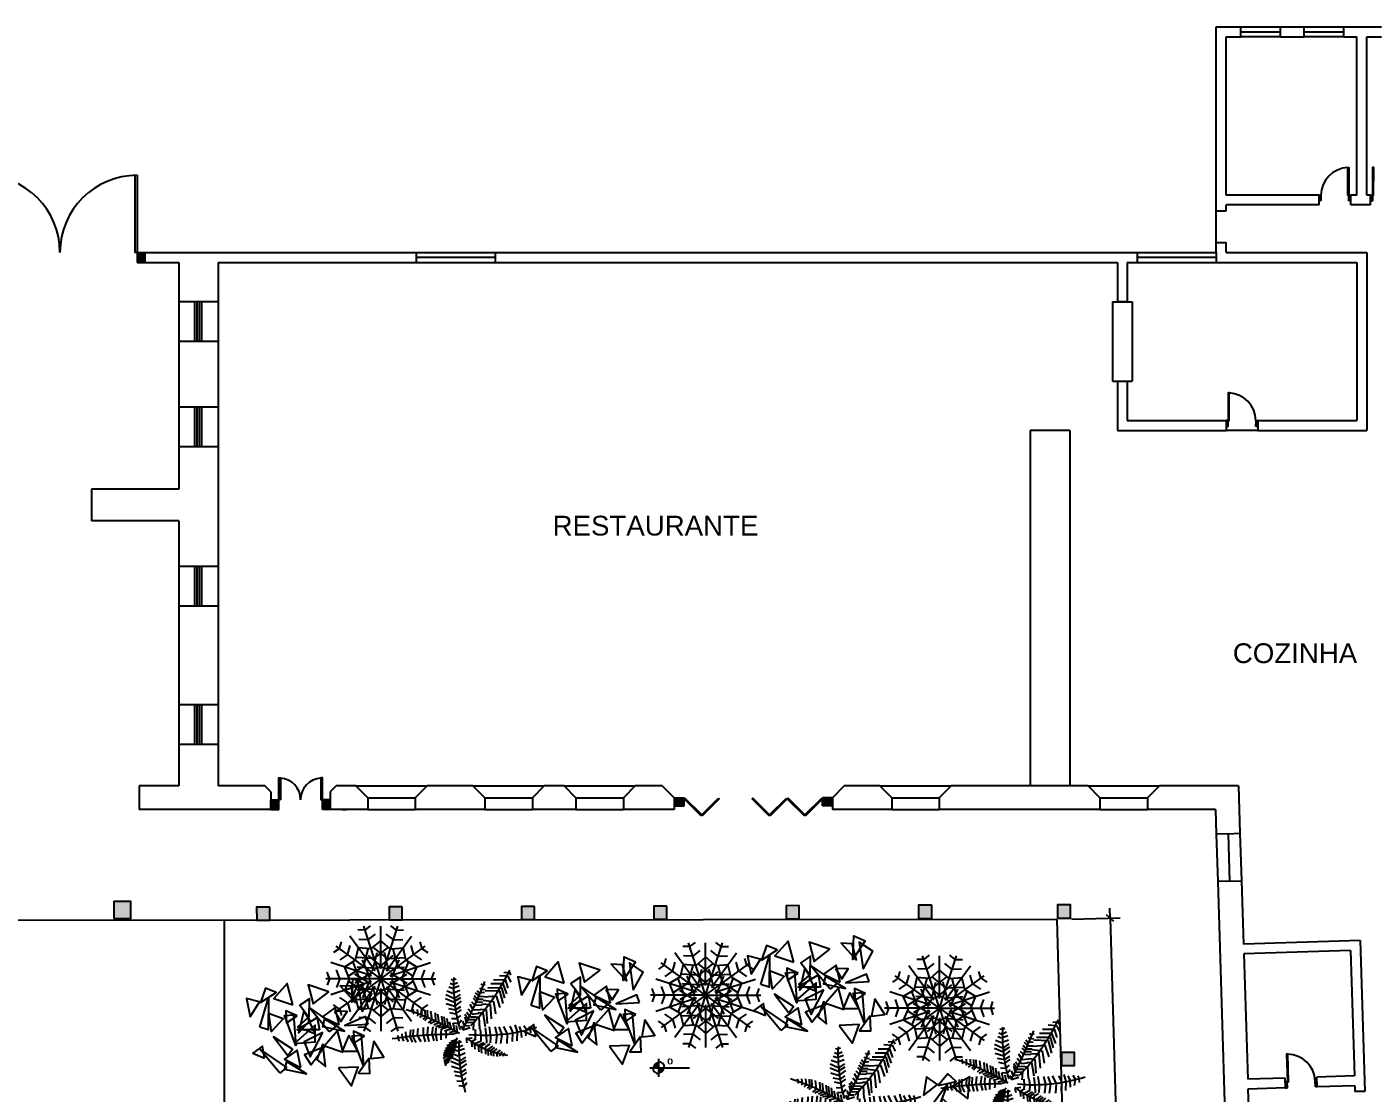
# Model space of a CAD drawing. Extents: x 346 to 515, y 162 to 297.
# Drawn here: x 457.56 to 491.58, y 266.12 to 293.06 of the extents above; entities that cross this region are included whole.
import ezdxf

# ---------------------------------------------------------------- set-up
doc = ezdxf.new("R2010")
doc.units = 0
doc.header["$LTSCALE"] = 35
doc.layers.get('0').update_dxf_attribs({"linetype": 'CONTINUOUS'})
doc.layers.get('DEFPOINTS').update_dxf_attribs({"color": 2, "linetype": 'CONTINUOUS'})
for name, color, linetype in [('COTA', 13, 'CONTINUOUS'), ('COTAS_125', 13, 'CONTINUOUS'), ('JANELAS', 5, 'CONTINUOUS'), ('LINVISTA', 13, 'CONTINUOUS'), ('LPISO', 234, 'CONTINUOUS'), ('NOVA-LINHA-PISO', 13, 'CONTINUOUS'), ('NOVO-PILARES', 1, 'CONTINUOUS'), ('PAREDECORTE', 7, 'CONTINUOUS'), ('TEXTO', 2, 'CONTINUOUS'), ('VEGET', 96, 'CONTINUOUS')]:
    doc.layers.add(name, color=color, linetype=linetype)
doc.styles.add('ARIAL', font='arial.ttf')
doc.styles.add('REGUA60', font='cityb___.ttf', dxfattribs={"width": 1.4})
doc.dimstyles.get("Standard").update_dxf_attribs({"dimtxt": 0.18, "dimasz": 0.18, "dimexe": 0.18, "dimexo": 0.0625, "dimgap": 0.09, "dimtad": 0, "dimtih": 1, "dimtoh": 1, "dimdec": 4, "dimzin": 0, "dimdsep": 46, "dimtxsty": 'Standard', "dimcen": 0.09, "dimadec": 0, "dimazin": 0, "dimtfac": 1, "dimtdec": 4, "dimtofl": 0, "dimtmove": 0, "dimatfit": 3, "dimfxl": 1, "dimtolj": 1, "dimtzin": 0, "dimarcsym": 0})

# ---------------------------------------------------------------- blocks, each defined once
blk = doc.blocks.new('VGPALB_2')
at = {"color": 0}
for p, q in [((-13, 134.6), (-17.5, 135.6)), ((-5, 136.9), (-13, 134.6)), ((87.1, 135.3), (115.6, 135.8)), ((101.4, 145.9), (121.5, 144.6)), ((112.3, 152.9), (126.1, 153.8)), ((115.6, 135.8), (122.3, 114.7)), ((121.5, 144.6), (129, 129.6)), ((126.1, 153.8), (128.6, 146.8)), ((-13.4, 101.8), (-28, 107.3)), ((-13.9, 113.6), (-23, 116.9)), ((-12.5, 122.7), (-20, 126.1)), ((2.2, 119.2), (-13.9, 113.6)), ((3.7, 108.7), (-13.4, 101.8)), ((-1.6, 127.8), (-12.5, 122.7)), ((41.9, 103.2), (51.1, 94.9)), ((46.5, 109), (51.5, 103.2)), ((51.5, 103.2), (64.5, 104.6)), ((51.9, 115.6), (56.1, 111.6)), ((55.3, 125.2), (59.5, 122.1)), ((56.1, 111.6), (66.2, 112.5)), ((59.5, 122.1), (66.6, 124.8)), ((66.2, 109), (101.4, 107.6)), ((72.9, 115.6), (106, 116)), ((80, 125.7), (109.8, 125.7)), ((101.4, 107.6), (109.8, 76.9)), ((106, 116), (113.9, 89.6)), ((109.8, 125.7), (119, 100.6)), ((-31, 88.9), (-11.4, 80.9)), ((-30.5, 98.6), (-9.2, 88.9)), ((-29.4, 76.9), (-8.2, 70)), ((-11.4, 80.9), (6.5, 91.7)), ((-9.2, 88.9), (5.4, 99.1)), ((-8.2, 70), (7.6, 82.6)), ((-6.5, 60.9), (6.5, 69.4)), ((28.5, 75.1), (36.4, 61)), ((32.2, 81.2), (40.6, 72.9)), ((36.4, 89.6), (45.6, 80.4)), ((39.4, 96.2), (46.9, 87.4)), ((40.6, 72.9), (58.6, 73.8)), ((45.6, 80.4), (59.9, 80.8)), ((46.9, 87.4), (61.6, 87.4)), ((51.1, 94.9), (63.7, 94.4)), ((58.2, 76), (78.3, 74.7)), ((61.6, 85.2), (86.3, 82.1)), ((64.1, 93.6), (93.4, 95.8)), ((78.3, 74.7), (81.3, 39.5)), ((86.3, 82.1), (91.3, 51.8)), ((93.4, 95.8), (102.6, 67.2)), ((-112, 62.1), (-109, 52.7)), ((-109, 52.7), (-111.4, 50.2)), ((-99.4, 48.4), (-102.3, 46.6)), ((-100.9, 62.1), (-99.4, 48.4)), ((-89.5, 46.8), (-95.3, 42.3)), ((-91, 62.1), (-89.5, 46.8)), ((-81.7, 42.6), (-87.5, 38.6)), ((-75.8, 41.7), (-83.4, 34.6)), ((-82.3, 60.6), (-81.7, 42.6)), ((-76.4, 60.3), (-75.8, 41.7)), ((-65.1, 36.8), (-73.8, 29.4)), ((-55.7, 33.4), (-68.8, 26.7)), ((-68, 57.9), (-65.1, 36.8)), ((-56.9, 53.6), (-55.7, 33.4)), ((-50.8, 50.8), (-47.6, 29.1)), ((-41.5, 45.9), (-38.8, 25.5)), ((-35.4, 43.8), (-32.4, 21.2)), ((-28.1, 39.8), (-25.5, 19)), ((-23.9, 64.3), (-6.5, 60.9)), ((-21.2, 54.6), (-6.5, 51.2)), ((-16.3, 40.3), (-2.9, 40)), ((-6.5, 51.2), (7.6, 60.9)), ((-2.9, 40), (6, 47.2)), ((1.1, 27.8), (7.6, 36.3)), ((10.4, 33.3), (14.6, 22.8)), ((15.9, 44.3), (19.7, 29.8)), ((16.3, 50.9), (25.1, 37.3)), ((20.5, 55.3), (30.1, 43.9)), ((24.7, 64.1), (36, 50.9)), ((25.1, 37.3), (41.4, 37.3)), ((30.1, 43.9), (44, 44.3)), ((36, 50.9), (50.7, 53.1)), ((36.4, 61), (54.4, 62.3)), ((44, 43), (50.3, 43.9)), ((48.6, 54.4), (60.3, 53.6)), ((50.3, 43.9), (51.9, 14)), ((54, 63.2), (68.3, 61.9)), ((60.3, 53.6), (66.2, 20.6)), ((68.3, 61.9), (70.8, 27.6)), ((-138.7, 2.2), (-138.2, -7.9)), ((-129.4, 7.1), (-128.6, -7.2)), ((-117.5, 12), (-118.9, -4.5)), ((-110.8, 12.6), (-111.7, -4.5)), ((-99.7, 15.7), (-100.9, -1.4)), ((-86, 17.5), (-86.6, 0.1)), ((-86.6, 0.1), (-81.4, -17.6)), ((-74.7, 19.3), (-76.4, 0.7)), ((-76.4, 0.7), (-72.4, -17)), ((-62.7, 19.6), (-65.4, 1.9)), ((-65.4, 1.9), (-60.4, -15.2)), ((-47.6, 29.1), (-59.8, 23.9)), ((-54.9, 16.9), (-55.7, 2.8)), ((-55.7, 2.8), (-52.5, -14.6)), ((-38.8, 25.5), (-55.5, 19.6)), ((-32.4, 21.2), (-49.3, 16.9)), ((-42.9, 2.5), (-43.2, -12.8)), ((-42.4, 14.2), (-42.9, 2.5)), ((-25.5, 19), (-40.9, 13.5)), ((-17.3, 13.8), (-34.2, 9)), ((-30.7, 8.3), (-29.5, 1.3)), ((-29.5, 1.3), (-30.7, -8.8)), ((-22, 31.9), (-17.3, 13.8)), ((-21.4, 5.6), (-8.3, 9.3)), ((-15, 1.6), (-1.6, 5.9)), ((-8.3, 9.3), (-12.6, 28.2)), ((-12, 28.9), (1.1, 27.8)), ((-1.6, 5.9), (-4.2, 22.4)), ((7.2, 21.5), (11.2, 12)), ((11.2, 12), (29.3, 17.5)), ((14.6, 22.8), (28, 22.3)), ((19.7, 29.8), (36.4, 30.7)), ((37.7, 30.2), (36.4, 10.9)), ((41.4, 12.7), (41.9, -4.1)), ((53.6, 13.1), (55.7, -2.3)), ((66.2, 16.6), (68.7, -1.9)), ((75.8, 19.3), (79.2, -4.1)), ((89.6, 19.3), (94.7, 0.3)), ((94.7, 0.3), (92.2, -21.6)), ((100.1, 19.3), (106.8, 0.8)), ((106.8, 0.8), (103.9, -21.6)), ((111, 20.6), (120.7, 1.7)), ((120.7, 1.7), (119.4, -21.6)), ((126.9, 21), (133.6, 6.1)), ((133.6, 6.1), (132.8, -16.4)), ((139.5, 24.1), (145, 6.9)), ((145, 6.9), (144.1, -15)), ((149.6, 20.6), (154.2, 10)), ((154.2, 10), (155.4, -7.1)), ((161.7, 22.8), (167.6, 12.7)), ((167.6, 12.7), (165.1, -2.7)), ((174.3, 20.6), (176.8, 14)), ((176.8, 14), (177.6, 4.7)), ((-148.7, -1.7), (-147.5, -10.3)), ((-147.5, -10.3), (-144.6, -14.6)), ((-138.2, -7.9), (-134.7, -15.5)), ((-128.6, -7.2), (-123, -16.7)), ((-118.9, -4.5), (-113.7, -18.3)), ((-111.7, -4.5), (-104.4, -19.2)), ((-100.9, -1.4), (-91.9, -16.7)), ((-33.8, -39.4), (-13.7, -29.1)), ((-31.7, -33.6), (-11.3, -23.3)), ((-28.3, -26.7), (-9.6, -18.8)), ((-22.2, -19.8), (-8.7, -15.5)), ((-17.4, -15.8), (-6.7, -12.5)), ((-13.7, -29.1), (-10.1, -43.9)), ((-11.3, -23.3), (-8.5, -37.6)), ((-9.6, -18.8), (-6.7, -32.5)), ((-8.7, -15.5), (-6.2, -28.4)), ((0.6, -31.5), (-6.9, -28)), ((-6.7, -12.5), (-4.2, -22.6)), ((0.2, -19.6), (-4.4, -18.6)), ((8.1, -17.3), (0.2, -19.6)), ((11.5, -26.4), (0.6, -31.5)), ((34.3, -8.2), (19.4, -10.3)), ((19.4, -10.3), (21.4, -20.1)), ((32.2, -17), (44.1, -10.4)), ((32.5, -17.7), (33.2, -29.9)), ((40.2, -22.6), (56.6, -14.9)), ((41.4, -35.5), (40.2, -22.6)), ((41.9, -4.1), (41, -11.5)), ((49.4, -26), (62.7, -18.8)), ((51.8, -42.1), (49.4, -26)), ((55.7, -2.3), (55.3, -14.6)), ((56.2, -28.9), (67.4, -21.5)), ((57.9, -45.2), (56.2, -28.9)), ((77.5, -23.4), (66.2, -30.5)), ((66.2, -30.5), (67, -48)), ((68.7, -1.9), (69.5, -20.8)), ((84.2, -28.2), (72.5, -36.6)), ((79.2, -4.1), (78.3, -20.3)), ((89.2, -31.8), (79.2, -39.2)), ((-36.9, -57.4), (-22.9, -50.1)), ((-36.3, -52.2), (-19.6, -45.4)), ((-36, -49), (-19, -40)), ((-35.4, -63.6), (-23.3, -56.5)), ((-35.2, -44.7), (-16.7, -34.2)), ((-34.9, -67.3), (-25.8, -63.6)), ((-25.8, -63.6), (-24.6, -68.8)), ((-23.3, -56.5), (-22.4, -64.9)), ((-22.9, -50.1), (-19.4, -61.3)), ((-19.6, -45.4), (-17.1, -57.8)), ((-19, -40), (-14.4, -55.2)), ((-17.9, -65.3), (1.7, -73.3)), ((-17.3, -55.6), (3.9, -65.3)), ((-16.7, -34.2), (-13.1, -49.9)), ((-0.3, -52.4), (-14.9, -46.9)), ((-0.8, -40.6), (-9.9, -37.3)), ((15.3, -35), (-0.8, -40.6)), ((16.8, -45.5), (-0.3, -52.4)), ((1.7, -73.3), (19.6, -62.5)), ((3.9, -65.3), (18.6, -55.1)), ((72.5, -36.6), (73.3, -50.7)), ((79.2, -39.2), (81.3, -51.1)), ((94.7, -34.4), (85.5, -41.4)), ((85.5, -41.4), (86.7, -52.4)), ((103.5, -37.9), (93.8, -44.5)), ((93.8, -44.5), (95.9, -53.3)), ((107.7, -41.9), (101.4, -48)), ((101.4, -48), (103.5, -52.9)), ((114.8, -45.4), (109.8, -48.9)), ((109.8, -48.9), (110.6, -52.4)), ((-34.2, -72.2), (-27.9, -69.4)), ((-27.9, -69.4), (-27.4, -71.6)), ((-16.3, -77.3), (4.9, -84.2)), ((-10.8, -89.9), (6.6, -93.3)), ((4.9, -84.2), (20.7, -71.6)), ((6.6, -93.3), (19.6, -84.7)), ((6.6, -103), (20.7, -93.3)), ((-8.1, -99.6), (6.6, -103)), ((-3.2, -113.8), (10.2, -114.2)), ((1.1, -125.3), (14.2, -126.4)), ((10.2, -114.2), (19.1, -107)), ((14.2, -126.4), (20.7, -117.8))]:
    blk.add_line(p, q, dxfattribs=at)
for centre, radius, start, end in [((384, 123.6), 395.6, 177.5116, 196.1981), ((-356.1, 396.7), 538.2, 315.9636, 333.7318), ((-944.9, 526.2), 1084.9, 331.6939, 338.6524), ((-342, -590.2), 686, 59.8381, 71.8484), ((-10.8, -1015.9), 1016.9, 90.2413, 98.5833), ((67.3, 408.2), 409.3, 264.2297, 287.7669), ((341.3, -196.9), 392.2, 151.3416, 162.1709), ((397.1, -30.6), 395.6, 177.5116, 196.1981), ((150.2, 161.4), 213.8, 232.3504, 262.2028)]:
    blk.add_arc(centre, radius, start, end, dxfattribs=at)
blk = doc.blocks.new('VGPIN__2')
at = {"color": 0}
for p, q in [((-27.6, 38.2), (-149.6, 205.8)), ((-77.3, 236.1), (-110.7, 236.9)), ((0, 0), (-82.7, 254.4)), ((-76.3, 236.5), (-49.6, 256.7)), ((-58.4, 191.6), (-25.7, 217)), ((0.2, 47.1), (0, 254.4)), ((0, 0), (82.7, 254.4)), ((58.4, 191.6), (25.7, 217)), ((27.8, 38), (149.6, 205.8)), ((76.3, 236.5), (49.6, 256.7)), ((77.3, 236.1), (110.7, 236.9)), ((-201.3, 145.6), (-228.8, 126.5)), ((0, 0), (-216.4, 157.2)), ((-200.7, 146.5), (-191.1, 178.5)), ((-159.8, 120.7), (-148.3, 160.5)), ((-122.3, 92.1), (-108.2, 150.8)), ((-49.8, 144.8), (-110, 149.5)), ((-65.4, 189.3), (-106.8, 190.6)), ((-82.5, 63.2), (-61, 144)), ((-44.8, 146.4), (1.2, 185.6)), ((29.6, 99.6), (-35.3, 152.3)), ((-29.6, 99.6), (35.3, 152.3)), ((44.8, 146.4), (-1.2, 185.6)), ((0, 0), (216.4, 157.2)), ((49.8, 144.8), (110, 149.5)), ((82.5, 63.2), (61, 144)), ((65.4, 189.3), (106.8, 190.6)), ((122.3, 92.1), (108.2, 150.8)), ((159.8, 120.7), (148.3, 160.5)), ((200.7, 146.5), (191.1, 178.5)), ((201.3, 145.6), (228.8, 126.5)), ((-44.8, 14.7), (-242, 78.6)), ((-164.2, 114.7), (-198.5, 91.5)), ((-125.4, 87.9), (-176.9, 56.2)), ((-103.9, 2.6), (-134, 80.6)), ((-34.6, 98), (-118.1, 102.5)), ((-53.6, 5.8), (-88.8, 92.2)), ((11.1, 52.8), (-60.2, 112.9)), ((-40, 36.2), (-17.7, 126.8)), ((-11.1, 52.8), (60.2, 112.9)), ((40, 36.2), (17.7, 126.8)), ((34.6, 98), (118.1, 102.5)), ((44.9, 14.4), (242, 78.6)), ((53.6, 5.8), (88.8, 92.2)), ((103.9, 2.6), (134, 80.6)), ((125.4, 87.9), (176.9, 56.2)), ((164.2, 114.7), (198.5, 91.5)), ((0, 0), (-267.5, 0)), ((-248.5, 0.5), (-259.5, 32.1)), ((0, 0), (-216.4, -157.2)), ((-200.3, 3.7), (-214.3, 42.7)), ((-153.1, 2.6), (-176.2, 58.5)), ((-85.6, 58.9), (-155.8, 13.5)), ((-46.8, 26.9), (-126, -22.4)), ((-46.8, -26.9), (-126, 22.4)), ((-22.1, 49.2), (-115.1, 56)), ((0, 0), (-82.7, -254.4)), ((0, 0), (216.4, -157.2)), ((0, 0), (82.7, -254.4)), ((0, 0), (267.5, 0)), ((22.1, 49.2), (115.1, 56)), ((46.8, 26.9), (126, -22.4)), ((46.8, -26.9), (126, 22.4)), ((85.6, 58.9), (155.8, 13.5)), ((153.1, 2.6), (176.2, 58.5)), ((200.3, 3.7), (214.3, 42.7)), ((248.5, 0.5), (259.5, 32.1)), ((-248.5, -0.5), (-259.5, -32.1)), ((-44.9, -14.4), (-242, -78.6)), ((-200.3, -3.7), (-214.3, -42.7)), ((-125.4, -87.9), (-176.9, -56.2)), ((-153.1, -2.6), (-176.2, -58.5)), ((-85.6, -58.9), (-155.8, -13.5)), ((-27.8, -38), (-149.6, -205.8)), ((-103.9, -2.6), (-134, -80.6)), ((-22.1, -49.2), (-115.1, -56)), ((-53.6, -5.8), (-88.8, -92.2)), ((-82.5, -63.2), (-61, -144)), ((11.1, -52.8), (-60.2, -112.9)), ((-40, -36.2), (-17.7, -126.8)), ((-11.1, -52.8), (60.2, -112.9)), ((-0.2, -47.1), (0, -254.4)), ((40, -36.2), (17.7, -126.8)), ((22.1, -49.2), (115.1, -56)), ((27.6, -38.2), (149.6, -205.8)), ((44.8, -14.7), (242, -78.6)), ((53.6, -5.8), (88.8, -92.2)), ((82.5, -63.2), (61, -144)), ((85.6, -58.9), (155.8, -13.5)), ((103.9, -2.6), (134, -80.6)), ((125.4, -87.9), (176.9, -56.2)), ((153.1, -2.6), (176.2, -58.5)), ((200.3, -3.7), (214.3, -42.7)), ((248.5, -0.5), (259.5, -32.1)), ((-201.3, -145.6), (-228.8, -126.5)), ((-164.2, -114.7), (-198.5, -91.5)), ((-159.8, -120.7), (-148.3, -160.5)), ((-122.3, -92.1), (-108.2, -150.8)), ((-34.6, -98), (-118.1, -102.5)), ((29.6, -99.6), (-35.3, -152.3)), ((-29.6, -99.6), (35.3, -152.3)), ((34.6, -98), (118.1, -102.5)), ((122.3, -92.1), (108.2, -150.8)), ((159.8, -120.7), (148.3, -160.5)), ((164.2, -114.7), (198.5, -91.5)), ((201.3, -145.6), (228.8, -126.5)), ((-200.7, -146.5), (-191.1, -178.5)), ((-49.8, -144.8), (-110, -149.5)), ((-65.4, -189.3), (-106.8, -190.6)), ((-58.4, -191.6), (-25.7, -217)), ((-44.8, -146.4), (1.2, -185.6)), ((44.8, -146.4), (-1.2, -185.6)), ((58.4, -191.6), (25.7, -217)), ((49.8, -144.8), (110, -149.5)), ((65.4, -189.3), (106.8, -190.6)), ((200.7, -146.5), (191.1, -178.5)), ((-77.3, -236.1), (-110.7, -236.9)), ((-76.3, -236.5), (-49.6, -256.7)), ((76.3, -236.5), (49.6, -256.7)), ((77.3, -236.1), (110.7, -236.9))]:
    blk.add_line(p, q, dxfattribs=at)
blk = doc.blocks.new('VGARB__2')
for points in [[(52.9, 45.1), (41.9, 28.6), (42.8, 49.5)], [(-39.6, 28.1), (-25.7, 37.1), (-35.2, 41)], [(-10.8, 26.1), (-15.9, 45), (-27.6, 31.8)], [(21.4, 37.7), (2.8, 44), (7.4, 26.9)], [(45.1, 28), (41.3, 42.6), (31.3, 43.1)], [(50.9, 19.9), (59.7, 36), (47.6, 44.1)], [(-48.7, 15.5), (-40.5, 28.8), (-51.9, 31.8)], [(-40.2, 6.2), (-32.3, 32.4), (-32.6, 3.9)], [(3.8, 14.9), (4, 31.4), (-4.6, 25.7)], [(-30.1, 2.2), (-19.4, 13.5), (-32.3, 18.5)], [(-10.2, 17.2), (-8.1, -10.1), (-18.1, 16.6)], [(-7, 16.3), (-16.9, 20.7), (-16.4, 10)], [(12.9, 3.9), (-7, 3.9), (10.9, 14.8)], [(9.2, 0.3), (2.7, 14.4), (-6.2, 6.6)], [(-5.7, 0.9), (4.3, 12.2), (-0.8, 20.8)], [(21.6, 2.2), (4.2, 23.3), (27.7, 7.2)], [(30.5, 8.4), (27.1, 23.6), (15.8, 15.5)], [(17.6, 13.6), (15.8, 6.8), (35.4, 2.7)], [(26.4, 20.6), (32, 11.3), (37.7, 20.3)], [(56.4, 9), (54.1, 15.6), (35.6, 7.7)], [(-9.2, -8.4), (9.1, -6.7), (9.1, 7.9)], [(15.9, 1.5), (-0.6, -6.7), (4.7, -20.3)], [(34.2, -16), (29.1, 3), (17.4, -10.3)], [(53.2, -1.8), (43.3, 2.6), (43.9, -8.1)], [(-36, -21.4), (-37.8, -10.7), (-46.4, -17)], [(-15.3, -19), (-11.1, -13.4), (-27.9, -2.4)], [(-0.3, -18), (18.2, -10.8), (5.5, -27.4)], [(16, -8.5), (10.7, -22.6), (18.5, -28.8)], [(39.1, -0.8), (33.2, -15.2), (47.1, -15.2)], [(50, -0.9), (52.2, -28.2), (42.1, -1.5)], [(61.3, -6.4), (58.5, -21.8), (70.2, -20.4)], [(-22.4, -34.8), (-39.8, -13.7), (-16.3, -29.7)], [(-3.5, -29.6), (-6.9, -14.4), (-18.3, -22.4)], [(57.3, -21.5), (47.7, -34.9), (57.9, -35.1)], [(-16.4, -24.4), (-18.3, -31.1), (1.3, -35.3)], [(29.8, -30.1), (41.4, -45.9), (47.5, -29.3)]]:
    blk.add_lwpolyline(points, close=True)
blk = doc.blocks.new('NIVELPB')
at = {"linetype": 'ByBlock'}
for p, q in [((-2.25, 0), (7.75, 0)), ((0, -2.25), (0, 2.25))]:
    blk.add_line(p, q, dxfattribs=at)
at = {"linetype": 'ByBlock', "const_width": 1.5}
for points in [[(-0.75, 0, -0.414214), (0, 0.75, -0.618034)], [(0, -0.75, 0.414214), (0.75, 0, 0.618034)]]:
    blk.add_lwpolyline(points, format="xyb", dxfattribs=at)
at = {"linetype": 'ByBlock'}
for start, end in [(180, 270), (0, 90)]:
    blk.add_arc((0, 0), 1.5, start, end, dxfattribs=at)
at = {"color": 0, "linetype": 'ByBlock', "style": 'REGUA60', "width": 1.4}
blk.add_attdef('COTAPISO', (2.12, 0.85), '', height=1.5, dxfattribs=at)
blk = doc.blocks.new('COTATR')
at = {"color": 6}
blk.add_line((-71, -71), (71, 71), dxfattribs=at)
at = {"color": 0, "linetype": 'ByBlock'}
blk.add_line((0, 0), (200, 0), dxfattribs=at)
blk = doc.blocks.new('*D101')
at = {"color": 0, "linetype": 'ByBlock'}
for p, q in [((483.962, 270.514), (485.189, 270.549)), ((484.939, 270.541), (485.32, 256.945)), ((484.344, 256.916), (485.57, 256.95))]:
    blk.add_line(p, q, dxfattribs=at)
at = {"layer": 'DEFPOINTS', "color": 0, "linetype": 'ByBlock'}
for p in [(483.587, 270.504), (483.969, 256.905), (485.32, 256.943)]:
    blk.add_point(p, dxfattribs=at)
at = {"color": 0, "linetype": 'ByBlock', "xscale": 0.00125, "yscale": 0.00125, "zscale": 0.00125}
for p, rotation in [((484.939, 270.542), 91.60812114790701), ((485.32, 256.943), 271.608121147907)]:
    blk.add_blockref('COTATR', p, dxfattribs=dict(at, rotation=rotation))
at = {"color": 2, "linetype": 'ByBlock', "insert": (485.368, 263.749), "char_height": 0.2313, "attachment_point": 5, "rotation": 271.6081, "style": 'REGUA60'}
blk.add_mtext('\\A1;13.6', dxfattribs=at)

msp = doc.modelspace()

# ---------------------------------------------------------------- hatches: boundary and pattern name
at = {"layer": 'NOVO-PILARES'}
h = msp.add_hatch(color=256, dxfattribs=at)
h.paths.add_polyline_path([(428.20521, 266.74258), (428.53521, 266.74258), (428.53521, 267.07258), (428.20521, 267.07258)])
h.paths.add_polyline_path([(428.21378, 263.19829), (428.54378, 263.19829), (428.54378, 263.52829), (428.21378, 263.52829)])
h.paths.add_polyline_path([(428.22236, 259.65401), (428.55236, 259.65401), (428.55236, 259.98401), (428.22236, 259.98401)])
h.paths.add_polyline_path([(428.23093, 256.10972), (428.56093, 256.10972), (428.56093, 256.43972), (428.23093, 256.43972)])
h.paths.add_polyline_path([(428.2395, 252.56544), (428.5695, 252.56544), (428.5695, 252.89544), (428.2395, 252.89544)])
h.paths.add_polyline_path([(428.24807, 249.02115), (428.57807, 249.02115), (428.57807, 249.35115), (428.24807, 249.35115)])
h.paths.add_polyline_path([(484.39376, 241.59211), (484.72376, 241.59211), (484.72376, 241.92211), (484.39376, 241.92211)])
h.paths.add_polyline_path([(484.493, 238.05725), (484.823, 238.05725), (484.823, 238.38725), (484.493, 238.38725)])
h.paths.add_polyline_path([(484.59224, 234.5224), (484.92224, 234.5224), (484.92224, 234.8524), (484.59224, 234.8524)])
h.paths.add_polyline_path([(484.69148, 230.98754), (485.02148, 230.98754), (485.02148, 231.31754), (484.69148, 231.31754)])
h.paths.add_polyline_path([(484.79072, 227.45268), (485.12072, 227.45268), (485.12072, 227.78268), (484.79072, 227.78268)])
h.paths.add_polyline_path([(483.70259, 266.81775), (484.03259, 266.81775), (484.03259, 267.14775), (483.70259, 267.14775)])
h.paths.add_polyline_path([(483.7997, 263.25759), (484.1297, 263.25759), (484.1297, 263.58759), (483.7997, 263.58759)])
h.paths.add_polyline_path([(483.89681, 259.69744), (484.22681, 259.69744), (484.22681, 260.02744), (483.89681, 260.02744)])
h.paths.add_polyline_path([(483.99393, 256.13729), (484.32393, 256.13729), (484.32393, 256.46729), (483.99393, 256.46729)])
h.paths.add_polyline_path([(484.09104, 252.57714), (484.42104, 252.57714), (484.42104, 252.90714), (484.09104, 252.90714)])
h.paths.add_polyline_path([(484.18815, 249.01699), (484.51815, 249.01699), (484.51815, 249.34699), (484.18815, 249.34699)])
h.paths.add_polyline_path([(448.35967, 270.47028), (448.68966, 270.47089), (448.68905, 270.80089), (448.35905, 270.80027)])
h.paths.add_polyline_path([(445.02676, 270.46716), (445.35676, 270.46777), (445.35615, 270.79777), (445.02615, 270.79715)])
h.paths.add_polyline_path([(441.69386, 270.46404), (442.02386, 270.46465), (442.02324, 270.79465), (441.69325, 270.79404)])
h.paths.add_polyline_path([(438.36096, 270.46092), (438.69096, 270.46153), (438.69034, 270.79153), (438.36034, 270.79092)])
h.paths.add_polyline_path([(435.02806, 270.4578), (435.35806, 270.45841), (435.35744, 270.78841), (435.02744, 270.7878)])
h.paths.add_polyline_path([(431.69516, 270.45468), (432.02516, 270.45529), (432.02454, 270.78529), (431.69454, 270.78468)])
h.paths.add_polyline_path([(480.42533, 270.86463), (480.09533, 270.86432), (480.09564, 270.53432), (480.42564, 270.53463)])
h.paths.add_polyline_path([(477.07977, 270.8558), (476.74977, 270.85549), (476.75008, 270.52549), (477.08008, 270.5258)])
h.paths.add_polyline_path([(473.73421, 270.84697), (473.40421, 270.84666), (473.40451, 270.51666), (473.73451, 270.51697)])
h.paths.add_polyline_path([(470.38865, 270.83814), (470.05865, 270.83783), (470.05895, 270.50783), (470.38895, 270.50814)])
h.paths.add_polyline_path([(467.04308, 270.82931), (466.71309, 270.82901), (466.71339, 270.49901), (467.04339, 270.49931)])
h.paths.add_polyline_path([(463.69752, 270.82048), (463.36752, 270.82018), (463.36783, 270.49018), (463.69783, 270.49048)])
h.paths.add_polyline_path([(428.25664, 241.59401), (428.58664, 241.59401), (428.58664, 241.92401), (428.25664, 241.92401)])
h.paths.add_polyline_path([(428.25664, 238.04115), (428.58664, 238.04115), (428.58664, 238.37115), (428.25664, 238.37115)])
h.paths.add_polyline_path([(428.25664, 234.48829), (428.58664, 234.48829), (428.58664, 234.81829), (428.25664, 234.81829)])
h.paths.add_polyline_path([(428.25664, 230.93544), (428.58664, 230.93544), (428.58664, 231.26544), (428.25664, 231.26544)])
h.paths.add_polyline_path([(484.29465, 245.28271), (484.62452, 245.29197), (484.61526, 245.62184), (484.28539, 245.61258)])
h.paths.add_polyline_path([(483.60548, 270.54331), (483.93548, 270.5429), (483.93589, 270.8729), (483.60589, 270.87331)])
h.paths.add_polyline_path([(428.25664, 245.31186), (428.58664, 245.31186), (428.58664, 245.64186), (428.25664, 245.64186)])
h.paths.add_polyline_path([(428.52664, 270.78186), (428.19664, 270.78186), (428.19664, 270.45186), (428.52664, 270.45186)])
h.paths.add_polyline_path([(459.75662, 270.533), (460.18662, 270.53247), (460.18715, 270.96247), (459.75715, 270.963)])
h.paths.add_polyline_path([(451.85662, 270.54283), (452.28662, 270.5423), (452.28716, 270.9723), (451.85716, 270.97283)])
h.paths.add_polyline_path([(485.30088, 209.44603), (485.63088, 209.44603), (485.63088, 209.77603), (485.30088, 209.77603)])
h.paths.add_polyline_path([(485.2016, 212.98213), (485.5316, 212.98213), (485.5316, 213.31213), (485.2016, 213.31213)])
h.paths.add_polyline_path([(484.88996, 223.91782), (485.21996, 223.91782), (485.21996, 224.24782), (484.88996, 224.24782)])
h.paths.add_polyline_path([(484.9892, 220.38297), (485.3192, 220.38297), (485.3192, 220.71297), (484.9892, 220.71297)])
h.paths.add_polyline_path([(428.25664, 227.38258), (428.58664, 227.38258), (428.58664, 227.71258), (428.25664, 227.71258)])
h.paths.add_polyline_path([(428.25664, 223.82972), (428.58664, 223.82972), (428.58664, 224.15972), (428.25664, 224.15972)])
h.paths.add_polyline_path([(428.25664, 216.56986), (428.25664, 216.23986), (428.58664, 216.23986), (428.58664, 216.56986)])
h.paths.add_polyline_path([(428.25664, 213.02786), (428.25664, 212.69786), (428.58664, 212.69786), (428.58664, 213.02786)])
h.paths.add_polyline_path([(428.25664, 209.48586), (428.25664, 209.15586), (428.58664, 209.15586), (428.58664, 209.48586)])
h.paths.add_polyline_path([(485.09783, 216.67398), (485.4277, 216.68324), (485.41843, 217.01311), (485.08856, 217.00385)])
h.paths.add_polyline_path([(428.25664, 220.11186), (428.58664, 220.11186), (428.58664, 220.44186), (428.25664, 220.44186)])
h.paths.add_polyline_path([(467.89677, 202.52971), (467.56677, 202.5294), (467.56708, 202.1994), (467.89708, 202.19971)])
h.paths.add_polyline_path([(471.4494, 202.52971), (471.1194, 202.5294), (471.11971, 202.1994), (471.44971, 202.19971)])
h.paths.add_polyline_path([(475.00203, 202.52971), (474.67203, 202.5294), (474.67234, 202.1994), (475.00234, 202.19971)])
h.paths.add_polyline_path([(478.55466, 202.52971), (478.22466, 202.5294), (478.22497, 202.1994), (478.55497, 202.19971)])
h.paths.add_polyline_path([(482.10729, 202.52971), (481.77729, 202.5294), (481.7776, 202.1994), (482.1076, 202.19971)])
h.paths.add_polyline_path([(485.40015, 205.90992), (485.73015, 205.90992), (485.73015, 206.23992), (485.40015, 206.23992)])
h.paths.add_polyline_path([(485.50418, 202.19968), (485.83405, 202.20894), (485.82479, 202.53881), (485.49492, 202.52955)])
h.paths.add_polyline_path([(431.82158, 202.42156), (431.49159, 202.41926), (431.49389, 202.08927), (431.82388, 202.09157)])
h.paths.add_polyline_path([(434.89153, 202.44011), (434.56154, 202.43781), (434.56384, 202.10782), (434.89383, 202.11012)])
h.paths.add_polyline_path([(437.96147, 202.45866), (437.63148, 202.45635), (437.63378, 202.12636), (437.96377, 202.12867)])
h.paths.add_polyline_path([(441.03142, 202.4772), (440.70142, 202.4749), (440.70373, 202.14491), (441.03372, 202.14721)])
h.paths.add_polyline_path([(444.10136, 202.49575), (443.77137, 202.49345), (443.77367, 202.16346), (444.10366, 202.16576)])
h.paths.add_polyline_path([(447.17131, 202.5143), (446.84131, 202.512), (446.84362, 202.182), (447.17361, 202.18431)])
h.paths.add_polyline_path([(428.25664, 205.94386), (428.25664, 205.61386), (428.58664, 205.61386), (428.58664, 205.94386)])
h.paths.add_polyline_path([(428.25664, 202.07186), (428.58664, 202.07186), (428.58664, 202.40186), (428.25664, 202.40186)])

# ---------------------------------------------------------------- linework, layer by layer
msp.add_line((460.39817, 273.28324), (460.39817, 273.28324))
at = {"layer": 'JANELAS'}
for p, q in [((488.23964, 293.06324), (489.23964, 293.06324)), ((488.23964, 292.93824), (489.23964, 292.93824)), ((489.83964, 293.06324), (490.83964, 293.06324)), ((489.83964, 292.93824), (490.83964, 292.93824)), ((489.23964, 292.81324), (488.23964, 292.81324)), ((490.83964, 292.81324), (489.83964, 292.81324)), ((467.39817, 287.36324), (469.39817, 287.36324)), ((469.39817, 287.23824), (467.39817, 287.23824)), ((467.39817, 287.11324), (469.39817, 287.11324)), ((485.61817, 287.36324), (487.61817, 287.36324)), ((487.61817, 287.23824), (485.61817, 287.23824)), ((485.61817, 287.11324), (487.61817, 287.11324)), ((461.39817, 286.11324), (461.39817, 285.11324)), ((461.79817, 286.11324), (461.79817, 285.11324)), ((461.85817, 286.11324), (461.85817, 285.11324)), ((461.91817, 286.11324), (461.91817, 285.11324)), ((461.97817, 286.11324), (461.97817, 285.11324)), ((462.39817, 286.11324), (462.39817, 285.11324)), ((461.39817, 283.45324), (461.39817, 282.45324)), ((461.79817, 283.45324), (461.79817, 282.45324)), ((461.85817, 283.45324), (461.85817, 282.45324)), ((461.91817, 283.45324), (461.91817, 282.45324)), ((461.97817, 283.45324), (461.97817, 282.45324)), ((462.39817, 283.45324), (462.39817, 282.45324)), ((461.39817, 279.42824), (461.39817, 278.42824)), ((461.79817, 279.42824), (461.79817, 278.42824)), ((461.85817, 279.42824), (461.85817, 278.42824)), ((461.91817, 279.42824), (461.91817, 278.42824)), ((461.97817, 279.42824), (461.97817, 278.42824)), ((462.39817, 279.42824), (462.39817, 278.42824)), ((461.39817, 275.93324), (461.39817, 274.93324)), ((461.79817, 275.93324), (461.79817, 274.93324)), ((461.85817, 275.93324), (461.85817, 274.93324)), ((461.91817, 275.93324), (461.91817, 274.93324)), ((461.97817, 275.93324), (461.97817, 274.93324)), ((462.39817, 275.93324), (462.39817, 274.93324)), ((465.87764, 273.88324), (467.67764, 273.88324)), ((468.83494, 273.88324), (470.63494, 273.88324)), ((471.13492, 273.88324), (472.93492, 273.88324)), ((479.11817, 273.88324), (480.91817, 273.88324)), ((484.37905, 273.88324), (486.17905, 273.88324)), ((466.17764, 273.58324), (467.37764, 273.58324)), ((469.13494, 273.58324), (470.33494, 273.58324)), ((471.43492, 273.58324), (472.63492, 273.58324)), ((479.41817, 273.58324), (480.61817, 273.58324)), ((484.67905, 273.58324), (485.87905, 273.58324)), ((466.17764, 273.28324), (467.37764, 273.28324)), ((469.13494, 273.28324), (470.33494, 273.28324)), ((471.43492, 273.28324), (472.63492, 273.28324)), ((479.41817, 273.28324), (480.61817, 273.28324)), ((484.67905, 273.28324), (485.87905, 273.28324)), ((487.61689, 272.66563), (487.65445, 271.46622)), ((487.91674, 272.67502), (487.95431, 271.47561)), ((488.21659, 272.68441), (488.25416, 271.485))]:
    msp.add_line(p, q, dxfattribs=at)
for points in [[(490.97156, 288.81409), (490.94156, 288.81406), (490.94078, 289.51406), (490.97078, 289.51409), (490.97156, 288.81409)], [(491.56477, 288.81409), (491.59477, 288.81406), (491.59555, 289.51406), (491.56555, 289.51409), (491.56477, 288.81409)], [(460.34817, 289.31324), (460.34817, 287.36324), (460.29817, 287.36324), (460.29817, 289.31324)], [(487.91477, 283.11409), (487.94477, 283.11409), (487.94477, 283.81409), (487.91477, 283.81409), (487.91477, 283.11409)], [(489.41397, 266.4027), (489.44396, 266.40361), (489.42273, 267.10329), (489.39274, 267.10238), (489.41397, 266.4027)]]:
    msp.add_lwpolyline(points, dxfattribs=at)
for points in [[(463.96766, 273.53324), (463.92766, 273.53324), (463.92766, 274.08324), (463.96766, 274.08324)], [(464.98772, 273.53324), (465.02772, 273.53324), (465.02772, 274.08324), (464.98772, 274.08324)], [(474.18938, 273.5768), (474.16817, 273.55559), (474.59243, 273.13132), (474.61364, 273.15254)], [(475.03791, 273.5768), (475.05912, 273.55559), (474.63486, 273.13132), (474.61364, 273.15254)], [(475.90754, 273.5768), (475.88633, 273.55559), (476.31059, 273.13132), (476.3318, 273.15254)], [(476.75607, 273.5768), (476.77728, 273.55559), (476.35302, 273.13132), (476.3318, 273.15254)], [(476.79849, 273.5768), (476.77728, 273.55559), (477.20155, 273.13132), (477.22276, 273.15254)], [(477.64702, 273.5768), (477.66824, 273.55559), (477.24397, 273.13132), (477.22276, 273.15254)]]:
    msp.add_lwpolyline(points, close=True, dxfattribs=at)
for centre, radius, start, end in [((490.98361, 288.78756), 0.72712, 93.368703, 177.962638), ((456.44817, 287.36324), 1.95, 0, 90), ((460.34817, 287.36324), 1.95, 90, 180), ((487.91224, 283.10851), 0.70569, 0.397878, 87.30244), ((463.92766, 273.53324), 0.55003, 360, 86.185925), ((465.02772, 273.53324), 0.55003, 93.814075, 180), ((489.41162, 266.39704), 0.70569, 2.19179, 89.096353)]:
    msp.add_arc(centre, radius, start, end, dxfattribs=at)
at = {"layer": 'LINVISTA'}
msp.add_line((462.5586, 265.87926), (462.5586, 270.48328), dxfattribs=at)
at = {"layer": 'LPISO'}
for p, q in [((490.21905, 288.81324), (490.25695, 288.81324)), ((490.21983, 288.81324), (490.25727, 288.77645)), ((490.24248, 288.81324), (490.25708, 288.7989)), ((490.25695, 288.81324), (490.25695, 288.6641)), ((490.97024, 288.6641), (490.97156, 288.81409)), ((491.0092, 288.81376), (490.97123, 288.77645)), ((490.98675, 288.81396), (490.97143, 288.7989)), ((490.97156, 288.81409), (491.01817, 288.81324)), ((491.51817, 288.81324), (491.56478, 288.81324)), ((491.52766, 288.81324), (491.56477, 288.77677)), ((491.55031, 288.81324), (491.56477, 288.79903)), ((491.56477, 288.81409), (491.56477, 288.6641)), ((490.21817, 288.79261), (490.25695, 288.75451)), ((490.21817, 288.77036), (490.25695, 288.73225)), ((490.21817, 288.7481), (490.25695, 288.71)), ((490.21817, 288.72585), (490.25695, 288.68774)), ((490.21817, 288.70359), (490.25695, 288.66549)), ((490.21817, 288.68134), (490.23592, 288.6639)), ((490.25695, 288.6641), (490.21817, 288.6641)), ((491.01817, 288.71129), (490.97024, 288.6642)), ((491.01817, 288.66413), (490.97024, 288.6641)), ((491.01817, 288.73354), (490.97044, 288.68665)), ((491.01817, 288.7558), (490.97063, 288.7091)), ((491.01817, 288.77805), (490.97083, 288.73155)), ((491.01817, 288.80031), (490.97103, 288.754)), ((491.01817, 288.68903), (490.99259, 288.6639)), ((491.01817, 288.66707), (491.01517, 288.66413)), ((491.51817, 288.80031), (491.56477, 288.75452)), ((491.51817, 288.77805), (491.56477, 288.73226)), ((491.51817, 288.7558), (491.56477, 288.71001)), ((491.51817, 288.73354), (491.56477, 288.68775)), ((491.51817, 288.71129), (491.56477, 288.6655)), ((491.51817, 288.68903), (491.54353, 288.66411)), ((491.51817, 288.66707), (491.52116, 288.66413)), ((491.51817, 288.66413), (491.56477, 288.6641)), ((487.61817, 287.61324), (487.61817, 288.41324)), ((460.34817, 287.36324), (460.54817, 287.36324)), ((460.34817, 287.36324), (460.34817, 287.11324)), ((460.54817, 287.16108), (460.34817, 287.36108)), ((460.54817, 287.13863), (460.34817, 287.33863)), ((460.54817, 287.11618), (460.34817, 287.31618)), ((460.52866, 287.11324), (460.34817, 287.29373)), ((460.50621, 287.11324), (460.34817, 287.27128)), ((460.48376, 287.11324), (460.34817, 287.24883)), ((460.46131, 287.11324), (460.34817, 287.22638)), ((460.43885, 287.11324), (460.34817, 287.20393)), ((460.4164, 287.11324), (460.34817, 287.18148)), ((460.39395, 287.11324), (460.34817, 287.15902)), ((460.3715, 287.11324), (460.34817, 287.13657)), ((460.34905, 287.11324), (460.54817, 287.11324)), ((460.54817, 287.18353), (460.36846, 287.36324)), ((460.54817, 287.20598), (460.39091, 287.36324)), ((460.54817, 287.22843), (460.41336, 287.36324)), ((460.54817, 287.25088), (460.43581, 287.36324)), ((460.54817, 287.27333), (460.45826, 287.36324)), ((460.54817, 287.29578), (460.48071, 287.36324)), ((460.54817, 287.31824), (460.50316, 287.36324)), ((460.54817, 287.34069), (460.52561, 287.36324)), ((484.99317, 286.11324), (485.49317, 286.11324)), ((484.99317, 286.11324), (484.99317, 284.11324)), ((485.49317, 286.11324), (485.49317, 284.11324)), ((484.99317, 284.11324), (485.49317, 284.11324)), ((487.91477, 283.11409), (487.86817, 283.11324)), ((487.86817, 283.10031), (487.9153, 283.054)), ((487.86817, 283.07805), (487.9155, 283.03155)), ((487.86817, 283.0558), (487.9157, 283.0091)), ((487.86817, 283.03354), (487.9159, 282.98665)), ((487.87713, 283.11376), (487.9151, 283.07645)), ((487.89958, 283.11396), (487.91491, 283.0989)), ((487.9161, 282.9641), (487.91477, 283.11409)), ((488.62024, 282.9641), (488.62156, 283.11409)), ((488.66817, 283.03354), (488.62044, 282.98665)), ((488.66817, 283.0558), (488.62063, 283.0091)), ((488.66817, 283.07805), (488.62083, 283.03155)), ((488.66817, 283.10031), (488.62103, 283.054)), ((488.6592, 283.11376), (488.62123, 283.07645)), ((488.63675, 283.11396), (488.62143, 283.0989)), ((488.62156, 283.11409), (488.66817, 283.11324)), ((482.91817, 282.86324), (482.91817, 273.88324)), ((483.91817, 282.86324), (482.91817, 282.86324)), ((483.91817, 282.86324), (483.91817, 273.88324)), ((487.86817, 283.01129), (487.91609, 282.9642)), ((487.86817, 282.98903), (487.89375, 282.9639)), ((487.86817, 282.96707), (487.87116, 282.96413)), ((487.86817, 282.96413), (487.9161, 282.9641)), ((488.66817, 283.01129), (488.62024, 282.9642)), ((488.66817, 282.96413), (488.62024, 282.9641)), ((488.66817, 282.98903), (488.64259, 282.9639)), ((488.66817, 282.96707), (488.66517, 282.96413)), ((463.90007, 273.53324), (463.72772, 273.36089)), ((463.87762, 273.53324), (463.72772, 273.38334)), ((463.85517, 273.53324), (463.72772, 273.40579)), ((463.83272, 273.53324), (463.72772, 273.42824)), ((463.81027, 273.53324), (463.72772, 273.45069)), ((463.78782, 273.53324), (463.72772, 273.47314)), ((463.76536, 273.53324), (463.72772, 273.49559)), ((463.74291, 273.53324), (463.72772, 273.51804)), ((463.72772, 273.28324), (463.72772, 273.53324)), ((463.72772, 273.53324), (463.92772, 273.53324)), ((463.92252, 273.53324), (463.72772, 273.33844)), ((463.92772, 273.51599), (463.72772, 273.31599)), ((463.92772, 273.28324), (463.92772, 273.53324)), ((465.22766, 273.53324), (465.02766, 273.53324)), ((465.02766, 273.28324), (465.02766, 273.53324)), ((465.02766, 273.51599), (465.22766, 273.31599)), ((465.03285, 273.53324), (465.22766, 273.33844)), ((465.05531, 273.53324), (465.22766, 273.36089)), ((465.07776, 273.53324), (465.22766, 273.38334)), ((465.10021, 273.53324), (465.22766, 273.40579)), ((465.12266, 273.53324), (465.22766, 273.42824)), ((465.14511, 273.53324), (465.22766, 273.45069)), ((465.16756, 273.53324), (465.22766, 273.47314)), ((465.19001, 273.53324), (465.22766, 273.49559)), ((465.21246, 273.53324), (465.22766, 273.51804)), ((465.22766, 273.28324), (465.22766, 273.53324)), ((473.94886, 273.58324), (473.91817, 273.55254)), ((473.99376, 273.58324), (473.91817, 273.50764)), ((474.01621, 273.58324), (473.91817, 273.48519)), ((474.03866, 273.58324), (473.91817, 273.46274)), ((473.97131, 273.58324), (473.91817, 273.53009)), ((474.06111, 273.58324), (473.91817, 273.44029)), ((474.08356, 273.58324), (473.91817, 273.41784)), ((473.91817, 273.58324), (474.16817, 273.58324)), ((474.10601, 273.58324), (473.91817, 273.39539)), ((474.12846, 273.58324), (473.92846, 273.38324)), ((474.15091, 273.58324), (473.95091, 273.38324)), ((473.9593, 273.58324), (473.95105, 273.57499)), ((474.16817, 273.57804), (473.97337, 273.38324)), ((474.16817, 273.55559), (473.99582, 273.38324)), ((474.16817, 273.53314), (474.01827, 273.38324)), ((474.16817, 273.51069), (474.04072, 273.38324)), ((474.16817, 273.38324), (474.16817, 273.58324)), ((477.66824, 273.38324), (477.66824, 273.58324)), ((477.91817, 273.58324), (477.66824, 273.58324)), ((477.66824, 273.57804), (477.86304, 273.38324)), ((477.66824, 273.55559), (477.84059, 273.38324)), ((477.66824, 273.53314), (477.81813, 273.38324)), ((477.66824, 273.51069), (477.79568, 273.38324)), ((477.68549, 273.58324), (477.88549, 273.38324)), ((477.70794, 273.58324), (477.90794, 273.38324)), ((477.73039, 273.58324), (477.91824, 273.39539)), ((477.75284, 273.58324), (477.91824, 273.41784)), ((477.77529, 273.58324), (477.91824, 273.44029)), ((477.79774, 273.58324), (477.91824, 273.46274)), ((477.82019, 273.58324), (477.91824, 273.48519)), ((477.84264, 273.58324), (477.91824, 273.50764)), ((477.86509, 273.58324), (477.91824, 273.53009)), ((477.88754, 273.58324), (477.91824, 273.55254)), ((477.90999, 273.58324), (477.91824, 273.57499)), ((463.92772, 273.49354), (463.72772, 273.29354)), ((463.72772, 273.28324), (463.92772, 273.28324)), ((463.92772, 273.47109), (463.73987, 273.28324)), ((463.92772, 273.44863), (463.76232, 273.28324)), ((463.92772, 273.42618), (463.78477, 273.28324)), ((463.92772, 273.40373), (463.80722, 273.28324)), ((463.92772, 273.38128), (463.82967, 273.28324)), ((463.92772, 273.35883), (463.85212, 273.28324)), ((463.92772, 273.33638), (463.87457, 273.28324)), ((463.92772, 273.31393), (463.89703, 273.28324)), ((463.92772, 273.29148), (463.91948, 273.28324)), ((465.02766, 273.49354), (465.22766, 273.29354)), ((465.02766, 273.47109), (465.2155, 273.28324)), ((465.02766, 273.44863), (465.19305, 273.28324)), ((465.02766, 273.42618), (465.1706, 273.28324)), ((465.02766, 273.40373), (465.14815, 273.28324)), ((465.02766, 273.38128), (465.1257, 273.28324)), ((465.02766, 273.35883), (465.10325, 273.28324)), ((465.02766, 273.33638), (465.0808, 273.28324)), ((465.02766, 273.31393), (465.05835, 273.28324)), ((465.02766, 273.29148), (465.0359, 273.28324)), ((465.22766, 273.28324), (465.02766, 273.28324)), ((473.91817, 273.38324), (474.16817, 273.38324)), ((474.16817, 273.48824), (474.06317, 273.38324)), ((474.16817, 273.46578), (474.08562, 273.38324)), ((474.16817, 273.44333), (474.10807, 273.38324)), ((474.16817, 273.42088), (474.13052, 273.38324)), ((474.16817, 273.39843), (474.15297, 273.38324)), ((477.66824, 273.48824), (477.77323, 273.38324)), ((477.66824, 273.46578), (477.75078, 273.38324)), ((477.66824, 273.44333), (477.72833, 273.38324)), ((477.66824, 273.42088), (477.70588, 273.38324)), ((477.66824, 273.39843), (477.68343, 273.38324)), ((477.91824, 273.38324), (477.66824, 273.38324)), ((489.41079, 266.4025), (489.36396, 266.40107)), ((489.36436, 266.38783), (489.41263, 266.34243)), ((489.36505, 266.36539), (489.41332, 266.31999)), ((489.37316, 266.40135), (489.41194, 266.36487)), ((489.3956, 266.40203), (489.41126, 266.38731)), ((489.41538, 266.25257), (489.41079, 266.4025)), ((490.11675, 266.42413), (490.16358, 266.42556)), ((490.12134, 266.2742), (490.11675, 266.42413)), ((490.13194, 266.42459), (490.11721, 266.40894)), ((490.15438, 266.42528), (490.1179, 266.3865)), ((490.16399, 266.41233), (490.11859, 266.36406)), ((490.16467, 266.38989), (490.11927, 266.34162)), ((490.16536, 266.36745), (490.11996, 266.31918)), ((489.36574, 266.34295), (489.41401, 266.29755)), ((489.36642, 266.32051), (489.41469, 266.27511)), ((489.36711, 266.29807), (489.41538, 266.25267)), ((489.3678, 266.27563), (489.39304, 266.25189)), ((489.36855, 266.25114), (489.41538, 266.25257)), ((490.16605, 266.34501), (490.12065, 266.29674)), ((490.16674, 266.32257), (490.12134, 266.2743)), ((490.16817, 266.27563), (490.12134, 266.2742)), ((490.16742, 266.30013), (490.14368, 266.27488))]:
    msp.add_line(p, q, dxfattribs=at)
at = {"layer": 'NOVA-LINHA-PISO'}
for q in [(428.58714, 270.45243), (485.4898, 202.73004)]:
    msp.add_line((483.58709, 270.50392), q, dxfattribs=at)
at = {"layer": 'NOVO-PILARES'}
for points in [[(459.75711, 270.53357), (460.18711, 270.53304), (460.18765, 270.96304), (459.75765, 270.96357)], [(463.69802, 270.82105), (463.36802, 270.82075), (463.36833, 270.49075), (463.69833, 270.49105)], [(467.04358, 270.82988), (466.71358, 270.82957), (466.71389, 270.49958), (467.04389, 270.49988)], [(470.38914, 270.83871), (470.05914, 270.8384), (470.05945, 270.5084), (470.38945, 270.50871)], [(473.7347, 270.84754), (473.4047, 270.84723), (473.40501, 270.51723), (473.73501, 270.51754)], [(477.08026, 270.85637), (476.75026, 270.85606), (476.75057, 270.52606), (477.08057, 270.52637)], [(480.42582, 270.8652), (480.09582, 270.86489), (480.09613, 270.53489), (480.42613, 270.5352)], [(483.60597, 270.54388), (483.93597, 270.54347), (483.93638, 270.87347), (483.60638, 270.87388)], [(483.70308, 266.81832), (484.03308, 266.81832), (484.03308, 267.14832), (483.70308, 267.14832)]]:
    msp.add_lwpolyline(points, close=True, dxfattribs=at)
at = {"layer": 'PAREDECORTE'}
for p, q in [((487.61817, 293.06324), (488.23964, 293.06324)), ((487.61817, 288.41324), (487.61817, 293.06324)), ((488.23964, 292.81324), (488.23964, 293.06324)), ((489.23964, 293.06324), (489.83964, 293.06324)), ((489.23964, 292.81324), (489.23964, 293.06324)), ((489.83964, 292.81324), (489.83964, 293.06324)), ((490.83964, 292.81324), (490.83964, 293.06324)), ((490.83964, 293.06324), (491.78964, 293.06324)), ((487.86817, 292.81324), (488.23964, 292.81324)), ((487.86817, 288.81324), (487.86817, 292.81324)), ((489.23964, 292.81324), (489.83964, 292.81324)), ((490.83964, 292.81324), (491.16817, 292.81324)), ((491.16817, 288.81324), (491.16817, 292.81324)), ((491.41817, 292.81324), (491.78964, 292.81324)), ((491.41817, 288.81324), (491.41817, 292.81324)), ((490.21817, 288.81324), (487.86817, 288.81324)), ((490.21817, 288.56324), (490.21817, 288.81324)), ((491.16817, 288.81324), (491.01817, 288.81324)), ((491.01817, 288.56324), (491.01817, 288.81324)), ((491.51817, 288.81324), (491.41817, 288.81324)), ((491.51817, 288.56324), (491.51817, 288.81324)), ((490.21817, 288.56324), (487.86817, 288.56324)), ((487.86817, 288.41324), (487.86817, 288.56324)), ((491.51817, 288.56324), (491.01817, 288.56324)), ((487.61817, 288.41324), (487.86817, 288.41324)), ((487.61817, 287.36324), (487.61817, 287.61324)), ((487.61817, 287.61324), (487.86817, 287.61324)), ((487.86817, 287.36324), (487.86817, 287.61324)), ((460.54817, 287.36324), (467.39817, 287.36324)), ((460.54817, 287.11324), (460.54817, 287.36324)), ((460.54817, 287.11324), (461.39817, 287.11324)), ((461.39817, 287.11324), (461.39817, 286.11324)), ((462.39817, 287.11324), (467.39817, 287.11324)), ((462.39817, 287.11324), (462.39817, 286.11324)), ((467.39817, 287.36324), (467.39817, 287.11324)), ((469.39817, 287.36324), (485.61817, 287.36324)), ((469.39817, 287.36324), (469.39817, 287.11324)), ((469.39817, 287.11324), (485.11817, 287.11324)), ((485.11817, 287.11324), (485.11817, 286.11324)), ((485.36817, 287.11324), (485.36817, 286.11324)), ((485.36817, 287.11324), (485.61817, 287.11324)), ((485.61817, 287.36324), (485.61817, 287.11324)), ((487.61817, 287.36324), (487.61817, 287.11324)), ((487.61817, 287.11324), (491.16817, 287.11324)), ((487.86817, 287.36324), (491.41817, 287.36324)), ((491.16817, 287.11324), (491.16817, 283.11324)), ((491.41817, 287.36324), (491.41817, 282.86324)), ((462.39817, 286.11324), (461.39817, 286.11324)), ((485.36817, 286.11324), (485.11817, 286.11324)), ((462.39817, 285.11324), (461.39817, 285.11324)), ((461.39817, 285.11324), (461.39817, 283.45324)), ((462.39817, 285.11324), (462.39817, 283.45324)), ((485.11817, 284.11324), (485.11817, 282.86324)), ((485.11817, 284.11324), (485.36817, 284.11324)), ((485.36817, 284.11324), (485.36817, 283.11324)), ((462.39817, 283.45324), (461.39817, 283.45324)), ((485.36817, 283.11324), (487.86817, 283.11324)), ((487.86817, 283.11324), (487.86817, 282.86324)), ((488.66817, 283.11324), (491.16817, 283.11324)), ((488.66817, 283.11324), (488.66817, 282.86324)), ((485.11817, 282.86324), (487.86817, 282.86324)), ((488.66817, 282.86324), (487.86817, 282.86324)), ((488.66817, 282.86324), (491.41817, 282.86324)), ((462.39817, 282.45324), (461.39817, 282.45324)), ((461.39817, 282.45324), (461.39817, 281.38324)), ((462.39817, 282.45324), (462.39817, 279.42824)), ((459.19817, 281.38324), (459.19817, 280.58324)), ((461.39817, 281.38324), (459.19817, 281.38324)), ((461.39817, 280.58324), (459.19817, 280.58324)), ((461.39817, 280.58324), (461.39817, 279.42824)), ((462.39817, 279.42824), (461.39817, 279.42824)), ((462.39817, 278.42824), (461.39817, 278.42824)), ((461.39817, 278.42824), (461.39817, 275.93324)), ((462.39817, 278.42824), (462.39817, 275.93324)), ((462.39817, 275.93324), (461.39817, 275.93324)), ((462.39817, 274.93324), (461.39817, 274.93324)), ((461.39817, 274.93324), (461.39817, 273.88324)), ((462.39817, 274.93324), (462.39817, 273.88324)), ((460.39817, 273.88324), (460.39817, 273.28324)), ((461.39817, 273.88324), (460.39817, 273.88324)), ((463.57766, 273.88324), (462.39817, 273.88324)), ((463.72772, 273.73317), (463.57766, 273.88324)), ((465.37766, 273.88324), (465.22766, 273.73324)), ((465.87764, 273.88324), (465.37766, 273.88324)), ((466.17764, 273.58324), (465.87764, 273.88324)), ((467.67764, 273.88324), (467.37764, 273.58324)), ((468.83494, 273.88324), (467.67764, 273.88324)), ((469.13494, 273.58324), (468.83494, 273.88324)), ((470.63494, 273.88324), (470.33494, 273.58324)), ((471.13492, 273.88324), (470.63494, 273.88324)), ((471.43492, 273.58324), (471.13492, 273.88324)), ((472.93492, 273.88324), (472.63492, 273.58324)), ((473.61817, 273.88324), (472.93492, 273.88324)), ((473.91817, 273.58324), (473.61817, 273.88324)), ((478.21817, 273.88324), (477.91817, 273.58324)), ((479.11817, 273.88324), (478.21817, 273.88324)), ((479.41817, 273.58324), (479.11817, 273.88324)), ((480.91817, 273.88324), (480.61817, 273.58324)), ((484.37905, 273.88324), (480.91817, 273.88324)), ((484.67905, 273.58324), (484.37905, 273.88324)), ((486.17905, 273.88324), (485.87905, 273.58324)), ((488.17905, 273.88324), (486.17905, 273.88324)), ((488.17905, 273.88324), (488.21659, 272.68441)), ((463.72772, 273.73317), (463.72772, 273.28324)), ((465.22766, 273.73324), (465.22766, 273.28324)), ((466.17764, 273.58324), (466.17764, 273.28324)), ((467.37764, 273.58324), (467.37764, 273.28324)), ((469.13494, 273.58324), (469.13494, 273.28324)), ((470.33494, 273.58324), (470.33494, 273.28324)), ((471.43492, 273.58324), (471.43492, 273.28324)), ((472.63492, 273.58324), (472.63492, 273.28324)), ((473.91817, 273.58324), (473.91817, 273.28324)), ((477.91817, 273.58324), (477.91817, 273.28324)), ((479.41817, 273.58324), (479.41817, 273.28324)), ((480.61817, 273.58324), (480.61817, 273.28324)), ((484.67905, 273.58324), (484.67905, 273.28324)), ((485.87905, 273.58324), (485.87905, 273.28324)), ((462.39817, 273.28324), (460.39817, 273.28324)), ((463.72772, 273.28324), (462.39817, 273.28324)), ((466.17764, 273.28324), (465.22766, 273.28324)), ((465.52766, 273.28324), (465.63878, 273.28324)), ((469.13494, 273.28324), (467.37764, 273.28324)), ((471.43492, 273.28324), (470.33494, 273.28324)), ((473.91817, 273.28324), (472.63492, 273.28324)), ((479.41817, 273.28324), (477.91817, 273.28324)), ((484.67905, 273.28324), (480.61817, 273.28324)), ((487.59754, 273.28324), (485.87905, 273.28324)), ((487.59754, 273.28324), (487.61689, 272.66563)), ((487.91674, 272.67502), (487.61689, 272.66563)), ((487.91674, 272.67502), (488.21659, 272.68441)), ((487.95431, 271.47561), (487.65445, 271.46622)), ((487.65445, 271.46622), (488.00223, 260.36223)), ((487.95431, 271.47561), (488.25416, 271.485)), ((488.25416, 271.485), (488.30427, 269.8852)), ((491.25282, 269.97755), (488.30427, 269.8852)), ((491.25282, 269.97755), (491.37226, 266.16382)), ((491.01077, 269.71984), (488.31209, 269.63532)), ((488.31209, 269.63532), (488.41119, 266.47127)), ((491.01077, 269.71984), (491.10987, 266.5558)), ((489.36072, 266.50101), (488.41119, 266.47127)), ((489.36855, 266.25114), (489.36072, 266.50101)), ((491.10987, 266.5558), (490.16033, 266.52606)), ((490.16816, 266.27618), (490.16033, 266.52606)), ((489.36855, 266.25114), (488.41901, 266.2214)), ((488.41901, 266.2214), (488.45971, 264.92203)), ((491.11769, 266.30592), (490.16816, 266.27618)), ((491.11769, 266.30592), (491.12239, 266.15599)), ((491.37226, 266.16382), (491.12239, 266.15599))]:
    msp.add_line(p, q, dxfattribs=at)

# ---------------------------------------------------------------- block references
at = {"layer": 'COTA', "color": 2, "xscale": 0.1, "yscale": 0.1, "zscale": 0.1}
msp.add_blockref('NIVELPB', (473.52711, 266.75932), dxfattribs=at).add_auto_attribs({'COTAPISO': '0'})
at = {"layer": 'VEGET'}
for name, p, xscale, yscale, zscale in [('VGPIN__2', (466.50394, 269.01066), 0.005202467424603247, 0.005202467424603247, 0.005202467424603247), ('VGPIN__2', (474.71316, 268.59338), 0.005202467424603247, 0.005202467424603247, 0.005202467424603247), ('VGARB__2', (477.24681, 268.68569), 0.02837018387746873, 0.02837018387746873, 0.02837018387746873), ('VGARB__2', (471.44115, 268.1565), 0.02837018387746873, 0.02837018387746873, 0.02837018387746873), ('VGPIN__2', (480.62523, 268.26617), 0.005202467424603247, 0.005202467424603247, 0.005202467424603247), ('VGPALB_2', (468.46248, 267.59452), 0.01027228949550993, 0.01027228949550993, 0.01027228949550993), ('VGARB__2', (464.58665, 267.60933), 0.02837018387746873, 0.02837018387746873, 0.02837018387746873), ('VGPALB_2', (482.33003, 266.34269), 0.01027228949550993, 0.01027228949550993, 0.01027228949550993), ('VGPALB_2', (478.17629, 265.84492), 0.01027228949550993, 0.01027228949550993, 0.01027228949550993)]:
    msp.add_blockref(name, p, dxfattribs=dict(at, xscale=xscale, yscale=yscale, zscale=zscale))
at = {"layer": 'VEGET', "xscale": 0.02837018387746873, "yscale": 0.02837018387746873, "zscale": 0.02837018387746873, "rotation": 138.5008359126206}
msp.add_blockref('VGARB__2', (481.40401, 264.77378), dxfattribs=at)

# ---------------------------------------------------------------- texts
at = {"layer": 'TEXTO', "style": 'ARIAL'}
for s, p in [('RESTAURANTE', (470.84671, 280.20983)), ('COZINHA', (488.03641, 276.98597))]:
    msp.add_text(s, height=0.5, dxfattribs=at).set_placement(p)

# ---------------------------------------------------------------- dimensions: what is measured, and where the dimension line sits
at = {"layer": 'COTAS_125'}
dim = msp.add_aligned_dim(p1=(483.58709, 270.50392), p2=(483.96887, 256.90535), distance=1.35211, dimstyle='Standard', override={"dimscale": 0.125, "dimtxt": 1.85, "dimasz": 0.01, "dimexe": 2, "dimexo": 3, "dimgap": 0.98, "dimtad": 1, "dimtih": 0, "dimtoh": 0, "dimdec": 2, "dimrnd": 0.01, "dimzin": 8, "dimlunit": 6, "dimtxsty": 'REGUA60', "dimblk": 'COTATR', "dimcen": 4, "dimdle": 4, "dimclrt": 2, "dimaunit": 1}, dxfattribs=at)
dim.commit()
dim.dimension.update_dxf_attribs({"geometry": '*D101', "text_midpoint": (485.36816, 263.74928)})

doc.saveas('drawing.dxf')
